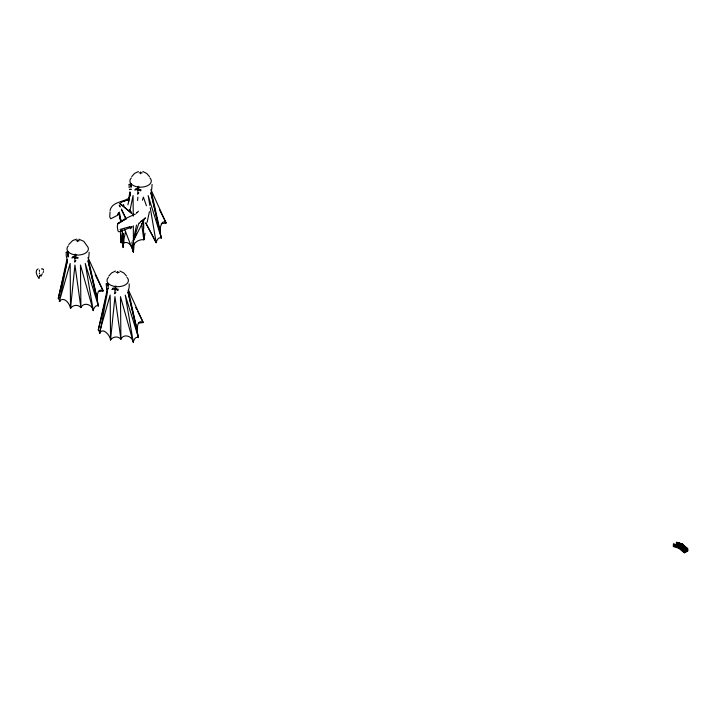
<?xml version="1.0" encoding="UTF-8"?>
<svg xmlns="http://www.w3.org/2000/svg" width="724" height="724" viewBox="0 0 724 724"><rect width="100%" height="100%" fill="white"/><g stroke="black" fill="none" stroke-linecap="round" stroke-linejoin="round"><path stroke-width="1.09" d="M673.854 544.041L673.854 543.914A1.104 0.905 0 0 1 674.352 544.33L674.352 544.801M676.84 542.312L676.976 542.231A1.104 0.905 0 0 1 677.338 542.602L676.84 544.611L676.705 542.231A1.104 0.905 0 0 0 676.343 542.602L676.343 544.756M682.071 543.824L682.071 543.697A1.104 0.905 0 0 0 681.574 544.113L681.574 545.914M684.316 550.077L684.18 550.005A1.104 0.905 0 0 0 683.818 550.367L683.899 552.041M687.302 548.349L687.438 548.276A1.104 0.905 0 0 1 687.8 548.638L687.8 550.801L684.316 552.81L678.831 548.213L673.356 546.484L673.356 544.33A1.104 0.905 0 0 1 673.854 543.896L673.854 546.339A16.109 9.303 60 0 1 678.578 547.606L679.085 547.353M89.17 252.251L88.771 257.445M123.107 233.942L123.071 247.608L123.017 233.255M129.18 283.862L129.171 287.338L128.021 292.288L138.438 337.583C135.623 336.117 133.668 339.954 133.288 342.226C132.456 336.343 123.822 333.04 120.917 339.23C118.283 335.818 112.727 336.425 110.546 340.027C110.229 335.085 102.419 326.958 99.876 333.094A0.977 0.462 -88.6 0 0 100.102 332.75L98.292 329.936L107.396 289.102L107.071 292.378M152.094 184.367L151.696 189.552M98.41 291.555L103.188 290.93C95.604 286.396 96.98 301.899 98.419 305.981C95.604 304.505 93.649 308.343 93.269 310.623C92.446 304.732 83.803 301.428 80.907 307.628C78.264 304.207 72.708 304.813 70.527 308.415L70.147 263.446L59.35 301.365L67.386 260.685L66.228 255.735L66.219 252.251L67.73 252.133L68.128 256.45M99.776 333.14L107.396 292.288L98.292 329.936M115.197 286.785L115.044 289.627L118.012 289.853L117.704 290.487L118.012 289.138L115.044 288.912L114.736 293.736L115.885 292.125M115.867 285.908L115.668 289.7L112.899 289.039L111.967 289.6L113.116 287.998L115.876 288.659M138.727 187.353L138.583 190.195L135.813 189.534L134.881 190.104L136.022 188.493L138.791 189.154M124.483 228.92L133.451 252.043L134.175 243.083M137.587 200.512L137.859 197.145M129.659 196.159L129.985 192.874M110.03 211.879L109.767 217.037L110.763 218.784L117.496 215.327L119.541 212.186L118.998 213.227M42.291 273.79L40.951 276.342L40.209 274.885M122.718 233.852L121.198 242.703L120.673 233.752M128.791 198.448L129.931 191.815M122.818 233.825L121.198 242.703L120.609 230.449M128.691 201.661L130.311 192.792L127.949 204.747M133.325 225.807L133.451 252.043C130.139 245.327 137.252 238.956 143.832 239.734L145.053 233.228M147.099 222.377L149.434 211.634M122.935 233.671L121.198 242.703L122.329 237.572M136.528 225.028L133.225 241.074L144.302 219.444M125.578 231.481L123.08 243.454C128.474 239.671 132.854 247.463 133.451 252.043L133.225 249.807M129.895 210.793L133.071 195.552L133.243 215.806M67.956 254.088L68.508 251.481M68.373 252.549L68.002 254.287L67.613 252.576L66.219 252.251M131.433 183.588L130.926 186.394L130.537 184.683L129.143 184.367L129.153 187.842M43.051 272.568L43.576 271.591M39.449 270.133L39.413 271.373M66.889 259.699L58.273 298.324L60.092 301.139A0.977 0.462 -88.6 0 1 59.857 301.483L59.766 301.528M41.585 268.957L42.3 268.758A2.136 1.312 32 0 1 42.227 268.975M67.386 260.685L58.273 298.324L59.178 297.546M110.048 210.539C111.994 201.471 123.451 202.448 129.451 197.77M99.36 332.968L110.157 295.057L110.546 340.027L114.944 296.65L120.917 339.23L120.474 296.65L133.288 342.226L125.252 295.057L138.438 337.583C136.99 333.52 135.632 317.981 143.207 322.542L138.429 323.166M681.067 548.964L681.782 549.552L681.067 548.964L683.592 547.407L684.271 548.113L683.592 547.407M681.908 549.652L682.66 550.349L681.908 549.652C682.479 546.738 686.569 549.597 684.397 548.213M682.777 550.466L683.519 551.217L682.777 550.466L685.302 548.91L686.008 549.778L685.266 549.027M684.316 552.81L684.316 549.932A1.104 0.905 0 0 1 684.814 550.367L684.814 552.521L684.316 552.24C688.017 552.684 685.565 548.466 686.804 550.656M39.449 272.957L39.458 273.69M142.402 200.231L143.379 197.145L146.447 205.77M138.881 223.128L133.225 241.074L136.248 233.915M130.673 228.666L129.75 226.703L130.673 228.666L131.433 226.612M43.44 270.215L43.377 269.581M140.619 190.991L140.927 190.349L137.958 190.122L138.157 186.33L137.85 186.973L138.782 186.403M39.666 275.5L38.942 278.179M75.866 260.522L74.726 262.124L75.025 257.301L78.002 257.527M138.791 192.629L137.65 194.231L137.958 189.407L140.927 189.634M68.798 244.495L72.69 240.522L76.536 239.164M131.732 176.611L134.492 173.47L138.384 171.534M108.817 276.106L111.577 272.975L115.478 271.038M118.917 213.336L118.057 214.259L119.08 213.281M59.35 301.365C63.984 295.736 69.821 303.691 70.527 308.415L74.934 265.038L80.907 307.628L80.455 265.038L93.269 310.623L85.242 263.446L98.419 305.981L88.002 260.685L97.233 299.021L88.002 257.491L103.188 290.93L95.215 274.839M137.089 212.503L136.438 213.127L138.465 211.173M139.406 223.11L145.497 217.87L141.506 221.263L140.556 221.3M677.031 544.91L677.519 544.928M135.379 214.051L125.216 218.675L117.74 223.816L117.279 226.639L117.94 230.82L119.026 231.897L132.311 226.802M118.057 213.888L119.56 213.01L120.881 221.843M678.705 546.095A16.109 9.303 60 0 0 673.99 544.864L674.225 544.539A16.109 9.303 60 0 1 678.958 545.806L678.958 545.842M676.967 542.964L676.967 542.964A16.109 9.303 60 0 1 681.7 544.231L681.7 544.403A16.109 9.303 60 0 0 676.976 543.136M673.972 544.828L674.225 544.683A16.109 9.303 60 0 1 678.958 545.95M676.343 545.95L676.587 546.674L676.343 545.95A17.34 10.009 60 0 0 673.981 545.625L674.225 545.335M676.967 543.751L676.967 543.751A16.109 9.303 60 0 1 681.7 545.018L681.945 544.901M673.356 546.484L675.528 546.566M673.854 546.339L674.352 546.05A16.109 9.303 60 0 1 676.65 546.367M676.008 545.38L677.166 544.801M674.723 546.204L677.483 544.783M675.691 546.448L675.112 546.231L678.343 544.891L676.497 545.597M679.329 544.222L679.583 544.946L679.329 544.222A17.34 10.009 60 0 0 676.967 543.896M675.112 546.231L679.012 545.181M678.777 545.127L675.709 546.448M681.682 544.91A14.634 8.444 60 0 0 679.827 544.158L679.583 544.294A14.634 8.444 60 0 1 681.7 545.19M679.329 544.873L679.827 544.149M677.42 546.131L679.212 545.091M677.094 546.421C677.574 544.502 681.293 545.833 679.338 545.127M678.098 546.602L677.682 546.846L678.578 547.38M684.18 550.312A16.109 9.303 60 0 0 679.456 546.095C681.863 545.588 680.27 545.145 678.587 546.376A16.109 9.303 60 0 0 674.506 545.362M683.936 550.584L683.936 550.584A16.109 9.303 60 0 0 679.212 546.385L679.456 546.131M682.198 544.692L682.442 544.403A16.109 9.303 60 0 1 687.166 548.584L686.931 548.855A16.109 9.303 60 0 0 682.198 544.665L682.198 544.548M673.99 545.507A16.109 9.303 60 0 1 678.705 546.747L678.958 546.629M678.415 547.154L678.958 546.774M679.519 546.52L680.904 545.715M679.374 546.738L681.031 545.778L681.764 546.158L680.098 547.263M684.433 548.104L681.574 549.616L681.32 548.756A14.634 8.444 60 0 0 679.202 547.199L681.067 545.941L681.764 546.303M684.56 547.244A17.34 10.009 60 0 1 686.931 549.652L687.176 549.362A16.109 9.303 60 0 0 682.442 545.163L682.198 545.48A14.634 8.444 60 0 1 684.316 547.036C684.506 549.163 684.995 545.968 684.56 547.896M679.202 547.208L679.456 547.063A14.634 8.444 60 0 1 681.574 548.611L681.574 549.616M679.583 547.634L679.085 547.923L679.085 545.407A1.104 0.905 0 0 1 679.583 545.833L679.583 547.634A16.109 9.303 60 0 1 683.755 551.199M682.071 546.204L682.569 544.113A1.104 0.905 0 0 0 682.071 543.679L682.071 546.204A16.109 9.303 60 0 1 686.795 550.385L687.302 550.077M681.32 549.398L684.307 547.996M682.696 550.24L685.185 548.801M682.66 550.349L685.302 548.91M684.533 550.539L686.044 549.67M684.47 550.855L686.162 549.788M684.316 551.95L686.804 550.511M39.015 278.161C37.205 276.55 34.182 270.269 38.119 268.866M129.496 199.362L120.836 202.123L129.252 199.335M120.084 229.427L128.863 226.992M131.008 189.199L129.542 189.552L131.062 189.435M108.138 285.455L107.749 283.745L106.229 283.862L106.636 289.057L108.093 288.695M161.334 223.662L166.122 223.037L150.927 189.597L160.158 231.137C159.85 228.042 161.724 218.567 166.122 223.037L159.633 209.969M129.143 184.367L130.655 184.24L131.044 185.959M106.636 289.057L108.148 288.93L108.084 285.22M139.071 172.855L142.166 172.855M76.138 240.748L79.242 240.748M116.157 272.36L119.261 272.36M674.352 546.339L674.994 546.222M78.002 258.242L75.034 258.016L75.233 254.224L74.925 254.857L75.857 254.296L75.649 258.088L72.889 257.427L71.957 257.988L73.097 256.387L75.866 257.047M676.488 546.466L676.279 546.421M106.229 283.862L107.632 284.179L108.021 285.899M78.844 239.164L83.821 241.363L88.029 247.291A10.706 6.181 0 0 1 76.291 255.02A10.706 6.181 0 0 1 68.418 245.798M676.524 546.62L676.84 545.878A14.634 8.444 60 0 1 678.687 546.629M142.854 171.534L146.746 173.47L149.506 176.611M119.94 271.038L123.831 272.975L126.6 276.106M680.533 545.842L684.388 548.349M687.302 550.511L687.8 550.801M676.343 544.539L676.84 545.045M682.316 546.195L683.61 547.045M680.623 548.765L683.13 550.955M43.132 269.038L43.331 269.464M685.619 549.516L687.302 551.082L687.302 548.213A1.104 0.905 0 0 0 686.804 548.638L686.804 550.367M683.981 551.715L683.936 551.525M129.297 209.779L131.506 212.241M120.039 206.069L119.225 205.055L120.184 207.028M145.796 222.974L156.194 242.73C156.574 240.449 158.529 236.612 161.343 238.087L150.927 192.792L161.343 238.087L148.167 195.552L149.85 205.426M145.75 222.965L156.194 242.73L150.221 207.625M135.723 307.456L136.727 309.465M137.723 311.474L143.207 322.542L128.474 290.116M121.614 209.978L125.904 218.829M121.424 209.019L126.048 218.847M123.424 204.467L123.904 205.725M118.374 213.155L121.225 220.512M128.021 292.288L137.243 330.633L128.257 290.197M131.895 242.042L133.451 252.043M122.039 229.58L124.03 242.83M141.542 223.463L143.832 239.734L143.786 235.255M119.56 214.729L119.822 219.2M143.207 220.196L143.832 239.734M143.642 221.806L143.714 228.531M130.999 185.724L131.053 187.697M68.074 253.608L68.083 257.092M681.818 549.471L681.574 548.973A17.34 10.009 60 0 1 683.936 551.371L683.936 551.226A16.109 9.303 60 0 0 679.212 547.036M678.705 546.774L678.705 546.919A14.634 8.444 60 0 0 676.587 546.023M678.587 547.634L678.587 545.833A1.104 0.905 0 0 1 679.085 545.398M140.619 171.959L140.619 173.751M133.225 213.734L133.225 215.96M117.704 271.464L117.704 273.247M77.694 239.852L77.694 241.644M682.442 544.52A16.109 9.303 60 0 1 687.166 548.729M682.569 545.887A16.109 9.303 60 0 1 684.406 547.226M685.004 547.742A16.109 9.303 60 0 1 687.293 550.095M677.23 542.846A16.109 9.303 60 0 1 681.945 544.086M682.198 544.52A16.109 9.303 60 0 1 686.913 548.729M682.614 545.425A14.634 8.444 60 0 1 684.723 546.982M677.23 542.991A16.109 9.303 60 0 1 681.637 544.077M677.212 543.751A17.34 10.009 60 0 1 679.583 544.077M677.347 544.358A16.109 9.303 60 0 1 681.764 545.444M677.23 543.643A16.109 9.303 60 0 1 681.637 544.72M684.814 547.1A17.34 10.009 60 0 1 687.176 549.507M676.85 544.647A16.109 9.303 60 0 1 681.574 545.878M682.198 545.308A16.109 9.303 60 0 1 686.913 549.525M679.456 546.24A16.109 9.303 60 0 1 684.18 550.457M679.085 547.896A16.109 9.303 60 0 1 683.8 552.113M673.99 544.72A16.109 9.303 60 0 1 678.705 545.95M679.456 546.891A16.109 9.303 60 0 1 683.899 550.792M681.818 548.828A17.34 10.009 60 0 1 683.909 550.91M674.795 545.498A17.34 10.009 60 0 1 676.587 545.806M677.248 546.539A16.109 9.303 60 0 1 678.777 547.163M149.886 177.914A10.706 6.181 0 0 1 140.619 187.181A10.706 6.181 0 0 1 131.343 177.914M126.981 277.41A10.706 6.181 0 0 1 117.704 286.686A10.706 6.181 0 0 1 108.437 277.41M118.048 223.3L117.74 223.816L126.238 218.693L118.048 223.3M686.804 550.584L684.316 552.095L687.302 550.874L686.804 550.584M120.754 204.168L119.804 203.39L131.777 213.471L120.754 204.168"/></g></svg>
